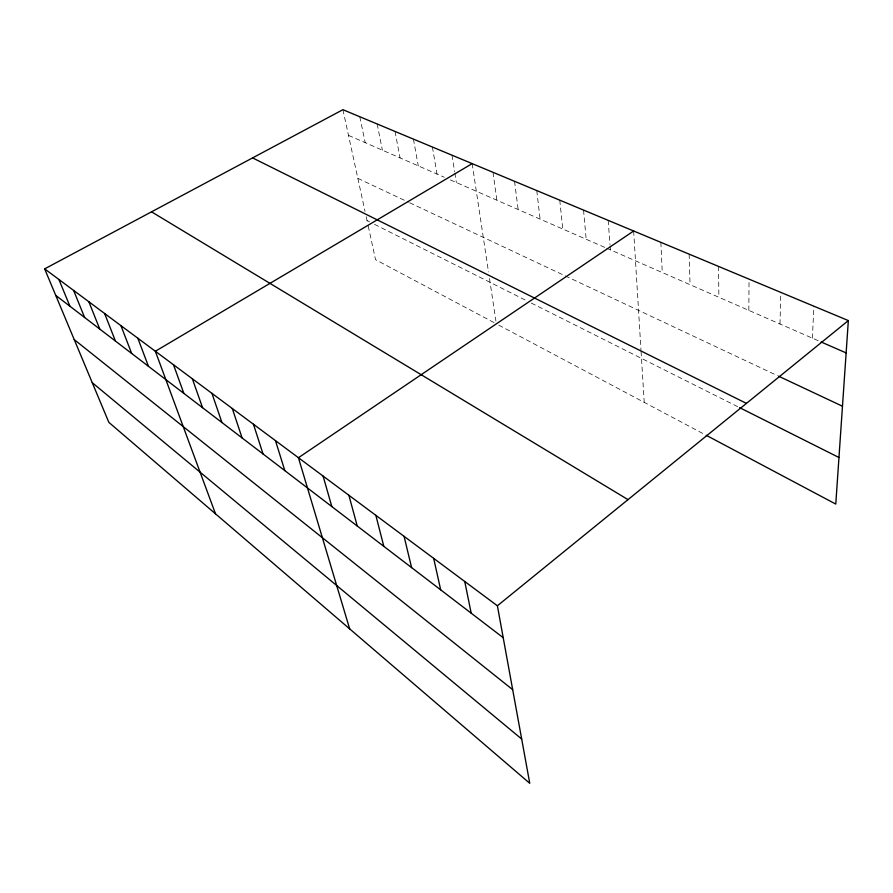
<?xml version="1.0" encoding="UTF-8"?>
<svg xmlns="http://www.w3.org/2000/svg" width="893" height="893" viewBox="0 0 893 893"><rect width="100%" height="100%" fill="white"/><g stroke="black" fill="none" stroke-linecap="round" stroke-linejoin="round"><path stroke-width="0.67" stroke-dasharray="4.46 3.35" d="M748.836 310.384L749.048 279.141M779.991 324.003L780.806 292.402M812.396 338.168L813.88 306.199M348.504 135.368L444.301 177.249M450.351 179.895L605.309 247.629M606.581 248.187L819.886 341.439M357.859 178.388L408.536 202.22M409.731 202.778L777.368 375.618M367.045 220.616L369.523 221.855M374.502 224.355L526.479 300.64M531.29 303.062L738.399 407.029M493.996 322.585L375.54 259.684L367.905 224.567M498.752 325.108L705.046 434.668M342.912 109.694L365.058 211.485M366.197 216.698L367.615 223.25M359.779 116.726L365.204 142.668M377.136 123.971L382.383 150.18M395.007 131.427L400.075 157.916M413.426 139.107L418.281 165.875M432.402 147.032L437.045 174.079M451.97 155.192L454.626 171.601M454.85 172.963L456.39 182.529M472.163 163.62L488.504 271.93M489.498 278.46L495.928 321.1M493.003 172.316L496.91 200.244M514.535 181.301L518.152 209.531M536.771 190.577L540.086 219.12M559.766 200.166L562.746 229.032M583.542 210.089L586.176 239.268M608.155 220.359L609.997 244.503M610.098 245.843L610.41 249.861M633.65 230.997L640.984 350.034M641.074 351.429L644.21 402.352M660.876 242.36L662.26 272.532M689.15 254.159L690.043 284.677M718.519 266.404L718.887 297.291"/><path stroke-width="1.34" d="M44.65 268.871L497.39 605.778L529.75 783.306L108.846 422.356L44.65 268.871L342.912 109.694L848.35 320.576L835.77 504.076L706.251 435.293M497.39 605.778L848.35 320.576M633.65 230.997L298.429 457.729L349.665 628.862M472.163 163.62L155.349 351.25L215.481 513.788M821.136 341.986L846.129 352.914M778.629 376.21L842.479 406.226M252.585 157.905L746.436 403.39M739.616 407.643L838.962 457.506M151.531 211.831L628.013 499.634M55.746 295.393L503.194 637.669M74.231 339.586L512.682 689.664M92.258 382.695L521.679 739.024M58.905 279.487L69.944 306.254M73.639 290.448L84.612 317.473M88.865 301.778L99.77 329.07M104.626 313.51L115.443 341.059M120.946 325.644L131.662 353.461M137.835 338.224L148.45 366.309M173.51 364.768L183.858 393.389M192.363 378.799L202.555 407.688M211.942 393.366L221.944 422.523M232.292 408.503L242.092 437.938M253.456 424.253L263.033 453.957M275.479 440.651L284.811 470.611M323.099 476.092L331.828 506.577M348.884 495.269L357.245 526.022M375.853 515.339L383.811 546.337M404.082 536.358L411.595 567.591M433.685 558.382L440.684 589.849M464.751 581.499L471.191 613.178"/></g></svg>
